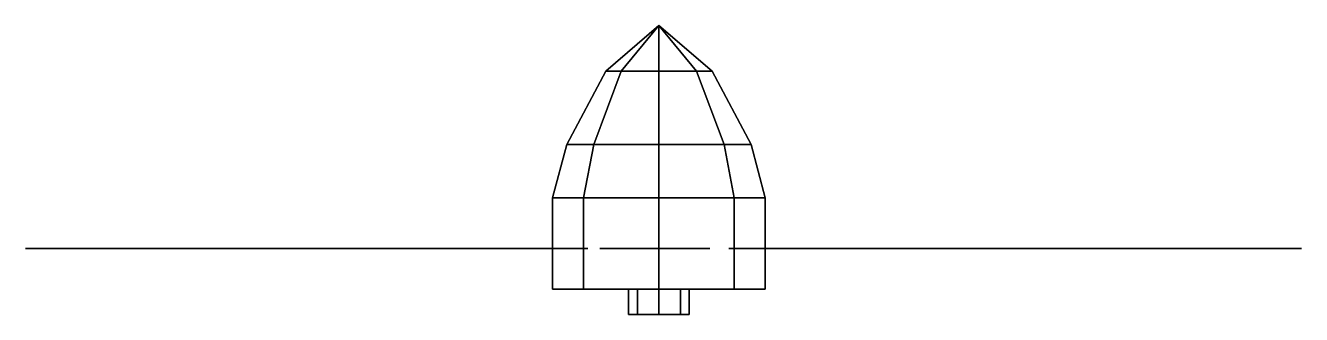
# Model space of a CAD drawing. Extents: x -1.25 to 1.27, y 3.61 to 4.18.
import ezdxf

# ---------------------------------------------------------------- set-up
doc = ezdxf.new("R2010")
doc.units = 0
doc.layers.add('PROP', color=6, linetype='CONTINUOUS')

msp = doc.modelspace()

# ---------------------------------------------------------------- linework, layer by layer
at = {"layer": 'PROP'}
for points in [[(0, 4.18), (-0.105, 4.09), (-0.0742, 4.09, 0.0742), (0, 4.18)], [(0, 4.18), (-0.0742, 4.09, -0.0742), (-0.105, 4.09), (0, 4.18)], [(0, 4.18), (-0.0742, 4.09, 0.0742), (0, 4.09, 0.105), (0, 4.18)], [(0, 4.18), (0, 4.09, -0.105), (-0.0742, 4.09, -0.0742), (0, 4.18)], [(0, 4.18), (0, 4.09, 0.105), (0.0742, 4.09, 0.0742), (0, 4.18)], [(0, 4.18), (0.0742, 4.09, 0.0742), (0.105, 4.09), (0, 4.18)], [(0, 4.18), (0.105, 4.09), (0.0742, 4.09, -0.0742), (0, 4.18)], [(0, 4.18), (0.0742, 4.09, -0.0742), (0, 4.09, -0.105), (0, 4.18)], [(-0.105, 4.09), (-0.1819, 3.945), (-0.1286, 3.945, 0.1286), (-0.0742, 4.09, 0.0742)], [(-0.0742, 4.09, -0.0742), (-0.1286, 3.945, -0.1286), (-0.1819, 3.945), (-0.105, 4.09)], [(-0.0742, 4.09, 0.0742), (-0.1286, 3.945, 0.1286), (0, 3.945, 0.1819), (0, 4.09, 0.105)], [(0, 4.09, -0.105), (0, 3.945, -0.1819), (-0.1286, 3.945, -0.1286), (-0.0742, 4.09, -0.0742)], [(0, 4.09, 0.105), (0, 3.945, 0.1819), (0.1286, 3.945, 0.1286), (0.0742, 4.09, 0.0742)], [(0.0742, 4.09, -0.0742), (0.1286, 3.945, -0.1286), (0, 3.945, -0.1819), (0, 4.09, -0.105)], [(0.0742, 4.09, 0.0742), (0.1286, 3.945, 0.1286), (0.1819, 3.945), (0.105, 4.09)], [(0.105, 4.09), (0.1819, 3.945), (0.1286, 3.945, -0.1286), (0.0742, 4.09, -0.0742)], [(-0.1819, 3.945), (-0.21, 3.84), (-0.1485, 3.84, 0.1485), (-0.1286, 3.945, 0.1286)], [(-0.1286, 3.945, -0.1286), (-0.1485, 3.84, -0.1485), (-0.21, 3.84), (-0.1819, 3.945)], [(-0.1286, 3.945, 0.1286), (-0.1485, 3.84, 0.1485), (0, 3.84, 0.21), (0, 3.945, 0.1819)], [(0, 3.945, -0.1819), (0, 3.84, -0.21), (-0.1485, 3.84, -0.1485), (-0.1286, 3.945, -0.1286)], [(0, 3.945, 0.1819), (0, 3.84, 0.21), (0.1485, 3.84, 0.1485), (0.1286, 3.945, 0.1286)], [(0.1286, 3.945, -0.1286), (0.1485, 3.84, -0.1485), (0, 3.84, -0.21), (0, 3.945, -0.1819)], [(0.1286, 3.945, 0.1286), (0.1485, 3.84, 0.1485), (0.21, 3.84), (0.1819, 3.945)], [(0.1819, 3.945), (0.21, 3.84), (0.1485, 3.84, -0.1485), (0.1286, 3.945, -0.1286)], [(-0.1485, 3.84, 0.1485), (-0.21, 3.84), (-0.21, 3.66), (-0.1485, 3.66, 0.1485)], [(-0.21, 3.84), (-0.1485, 3.84, -0.1485), (-0.1485, 3.66, -0.1485), (-0.21, 3.66)], [(0, 3.84, 0.21), (-0.1485, 3.84, 0.1485), (-0.1485, 3.66, 0.1485), (0, 3.66, 0.21)], [(-0.1485, 3.84, -0.1485), (0, 3.84, -0.21), (0, 3.66, -0.21), (-0.1485, 3.66, -0.1485)], [(0.1485, 3.84, 0.1485), (0, 3.84, 0.21), (0, 3.66, 0.21), (0.1485, 3.66, 0.1485)], [(0, 3.84, -0.21), (0.1485, 3.84, -0.1485), (0.1485, 3.66, -0.1485), (0, 3.66, -0.21)], [(0.21, 3.84), (0.1485, 3.84, 0.1485), (0.1485, 3.66, 0.1485), (0.21, 3.66)], [(0.1485, 3.84, -0.1485), (0.21, 3.84), (0.21, 3.66), (0.1485, 3.66, -0.1485)], [(-1.25, 3.74, 0.71), (-1.24, 3.74, 0.64), (-1.15, 3.74, 0.76), (-1.22, 3.74, 0.76)], [(-1.22, 3.74, 0.76), (-1.15, 3.74, 0.76), (-1.24, 3.74, 0.64), (-1.25, 3.74, 0.71)], [(-1.24, 3.74, 0.64), (-0.79, 3.74, 0.34), (-0.65, 3.74, 0.51), (-1.15, 3.74, 0.76)], [(-1.15, 3.74, 0.76), (-0.65, 3.74, 0.51), (-0.79, 3.74, 0.34), (-1.24, 3.74, 0.64)], [(-0.79, 3.74, 0.34), (-0.61, 3.74, 0.24), (-0.46, 3.74, 0.39), (-0.65, 3.74, 0.51)], [(-0.65, 3.74, 0.51), (-0.46, 3.74, 0.39), (-0.61, 3.74, 0.24), (-0.79, 3.74, 0.34)], [(-0.46, 3.74, 0.39), (-0.32, 3.74, 0.27), (-0.4, 3.74, 0.16), (-0.61, 3.74, 0.24)], [(-0.61, 3.74, 0.24), (-0.4, 3.74, 0.16), (-0.32, 3.74, 0.27), (-0.46, 3.74, 0.39)], [(-0.4, 3.74, 0.16), (-0.19, 3.74, 0.05), (-0.14, 3.74, 0.16), (-0.32, 3.74, 0.27)], [(-0.32, 3.74, 0.27), (-0.14, 3.74, 0.16), (-0.19, 3.74, 0.05), (-0.4, 3.74, 0.16)], [(-0.0832, 3.74, -1.3759), (-0.1167, 3.74, -0.8179), (0.1006, 3.74, -0.8542), (0.0657, 3.74, -1.3939)], [(0.0657, 3.74, -1.3939), (0.1006, 3.74, -0.8542), (-0.1167, 3.74, -0.8179), (-0.0832, 3.74, -1.3759)], [(0.1006, 3.74, -0.8542), (0.0972, 3.74, -0.6483), (-0.1077, 3.74, -0.5934), (-0.1167, 3.74, -0.8179)], [(-0.1167, 3.74, -0.8179), (-0.1077, 3.74, -0.5934), (0.0972, 3.74, -0.6483), (0.1006, 3.74, -0.8542)], [(0.0972, 3.74, -0.6483), (0.0614, 3.74, -0.4264), (-0.0738, 3.74, -0.4121), (-0.1077, 3.74, -0.5934)], [(-0.1077, 3.74, -0.5934), (-0.0738, 3.74, -0.4121), (0.0614, 3.74, -0.4264), (0.0972, 3.74, -0.6483)], [(-0.0482, 3.74, -1.4366), (-0.0832, 3.74, -1.3759), (0.0657, 3.74, -1.3939), (0.0101, 3.74, -1.4375)], [(0.0101, 3.74, -1.4375), (0.0657, 3.74, -1.3939), (-0.0832, 3.74, -1.3759), (-0.0482, 3.74, -1.4366)], [(0.0614, 3.74, -0.4264), (0.0517, 3.74, -0.1895), (-0.0686, 3.74, -0.2012), (-0.0738, 3.74, -0.4121)], [(-0.0738, 3.74, -0.4121), (-0.0686, 3.74, -0.2012), (0.0517, 3.74, -0.1895), (0.0614, 3.74, -0.4264)], [(0.3386, 3.74, 0.2664), (0.1383, 3.74, 0.1395), (0.2086, 3.74, 0.0412), (0.3938, 3.74, 0.1421)], [(0.3938, 3.74, 0.1421), (0.2086, 3.74, 0.0412), (0.1383, 3.74, 0.1395), (0.3386, 3.74, 0.2664)], [(0.5128, 3.74, 0.4083), (0.3386, 3.74, 0.2664), (0.3938, 3.74, 0.1421), (0.5677, 3.74, 0.2034)], [(0.5677, 3.74, 0.2034), (0.3938, 3.74, 0.1421), (0.3386, 3.74, 0.2664), (0.5128, 3.74, 0.4083)], [(0.6894, 3.74, 0.5142), (0.5128, 3.74, 0.4083), (0.5677, 3.74, 0.2034), (0.7667, 3.74, 0.3079)], [(0.7667, 3.74, 0.3079), (0.5677, 3.74, 0.2034), (0.5128, 3.74, 0.4083), (0.6894, 3.74, 0.5142)], [(1.2332, 3.74, 0.6159), (0.7667, 3.74, 0.3079), (0.6894, 3.74, 0.5142), (1.1743, 3.74, 0.7539)], [(1.1743, 3.74, 0.7539), (0.6894, 3.74, 0.5142), (0.7667, 3.74, 0.3079), (1.2332, 3.74, 0.6159)], [(1.2682, 3.74, 0.6766), (1.2332, 3.74, 0.6159), (1.1743, 3.74, 0.7539), (1.2399, 3.74, 0.7275)], [(1.2399, 3.74, 0.7275), (1.1743, 3.74, 0.7539), (1.2332, 3.74, 0.6159), (1.2682, 3.74, 0.6766)], [(-0.0424, 3.66, 0.0424), (-0.06, 3.66), (-0.06, 3.61), (-0.0424, 3.61, 0.0424)], [(-0.06, 3.66), (-0.0424, 3.66, -0.0424), (-0.0424, 3.61, -0.0424), (-0.06, 3.61)], [(0, 3.66, 0.06), (-0.0424, 3.66, 0.0424), (-0.0424, 3.61, 0.0424), (0, 3.61, 0.06)], [(-0.0424, 3.66, -0.0424), (0, 3.66, -0.06), (0, 3.61, -0.06), (-0.0424, 3.61, -0.0424)], [(0.0424, 3.66, 0.0424), (0, 3.66, 0.06), (0, 3.61, 0.06), (0.0424, 3.61, 0.0424)], [(0, 3.66, -0.06), (0.0424, 3.66, -0.0424), (0.0424, 3.61, -0.0424), (0, 3.61, -0.06)], [(0.06, 3.66), (0.0424, 3.66, 0.0424), (0.0424, 3.61, 0.0424), (0.06, 3.61)], [(0.0424, 3.66, -0.0424), (0.06, 3.66), (0.06, 3.61), (0.0424, 3.61, -0.0424)]]:
    msp.add_3dface(points, dxfattribs=at)

doc.saveas('drawing.dxf')
